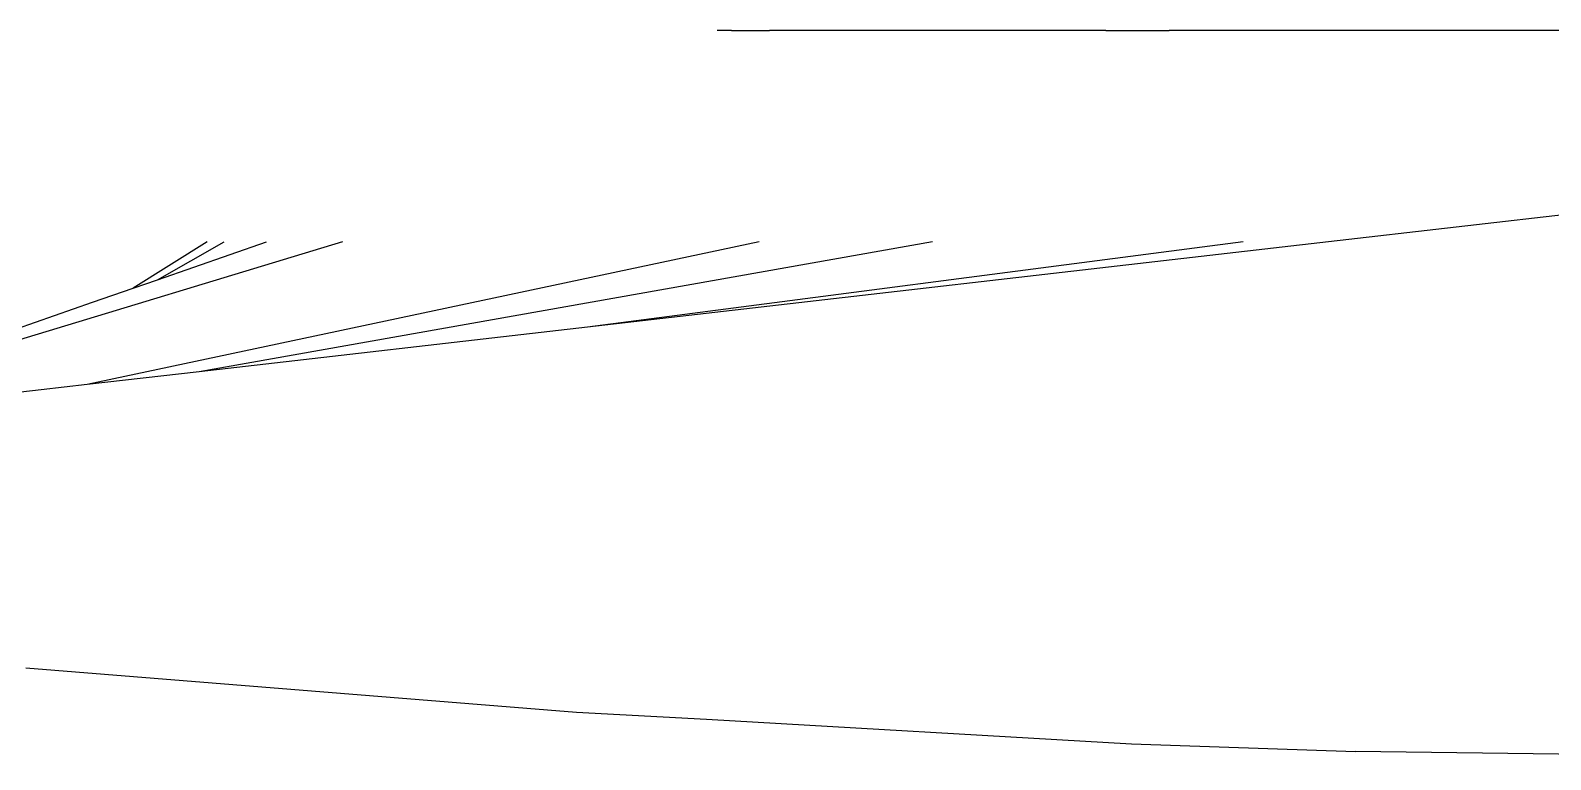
# Model space of a CAD drawing. Header units: metres. Extents: x -59 to 59, y -13 to 12.
# Drawn here: x 8.78 to 15.97, y 1.54 to 4.99 of the extents above; entities that cross this region are included whole.
import ezdxf

# ---------------------------------------------------------------- set-up
doc = ezdxf.new("R2010")
doc.units = ezdxf.units.M
doc.layers.add('SectionCutEdges', color=7, linetype='Continuous')

msp = doc.modelspace()

# ---------------------------------------------------------------- linework, layer by layer
for p, q in [((12.0949, 4.9858), (12.0271, 4.9858)), ((12.0949, 4.9858), (12.2749, 4.9858)), ((12.7549, 4.9858), (12.2749, 4.9858)), ((13.5249, 4.9858), (12.7549, 4.9858)), ((13.6649, 4.9858), (13.5249, 4.9858)), ((13.8649, 4.9858), (13.6649, 4.9858)), ((13.8649, 4.9858), (14.1649, 4.9858)), ((14.2749, 4.9858), (14.1649, 4.9858)), ((15.4049, 4.9858), (14.2749, 4.9858)), ((16.6849, 4.9858), (15.4049, 4.9858)), ((10.2549, 3.9858), (8.6188, 3.49)), ((12.2249, 3.9858), (9.0466, 3.311)), ((9.6149, 3.9858), (9.2649, 3.767)), ((9.3806, 3.8072), (9.6949, 3.9858)), ((9.3806, 3.8072), (9.8949, 3.9858)), ((13.0449, 3.9858), (9.5762, 3.3718)), ((14.5149, 3.9858), (11.4143, 3.5831)), ((9.0721, 3.7001), (9.2649, 3.767)), ((9.2649, 3.767), (9.3806, 3.8072)), ((8.6188, 3.5427), (9.0721, 3.7001))]:
    msp.add_line(p, q)
at = {"layer": 'SectionCutEdges'}
for p, q in [((17.0044, 4.2256), (14.9179, 3.9858)), ((14.9179, 3.9858), (11.4143, 3.5831)), ((11.4143, 3.5831), (9.5762, 3.3718)), ((9.0466, 3.311), (8.8304, 3.2861)), ((9.5762, 3.3718), (9.0466, 3.311)), ((8.8304, 3.2861), (8.6188, 3.2618)), ((8.7573, 1.9712), (11.3609, 1.7624)), ((11.3609, 1.7624), (11.9758, 1.7289)), ((11.9758, 1.7289), (13.9874, 1.6128)), ((13.9874, 1.6128), (15.0458, 1.5769)), ((17.927, 1.538), (15.0458, 1.5769))]:
    msp.add_line(p, q, dxfattribs=at)

doc.saveas('drawing.dxf')
